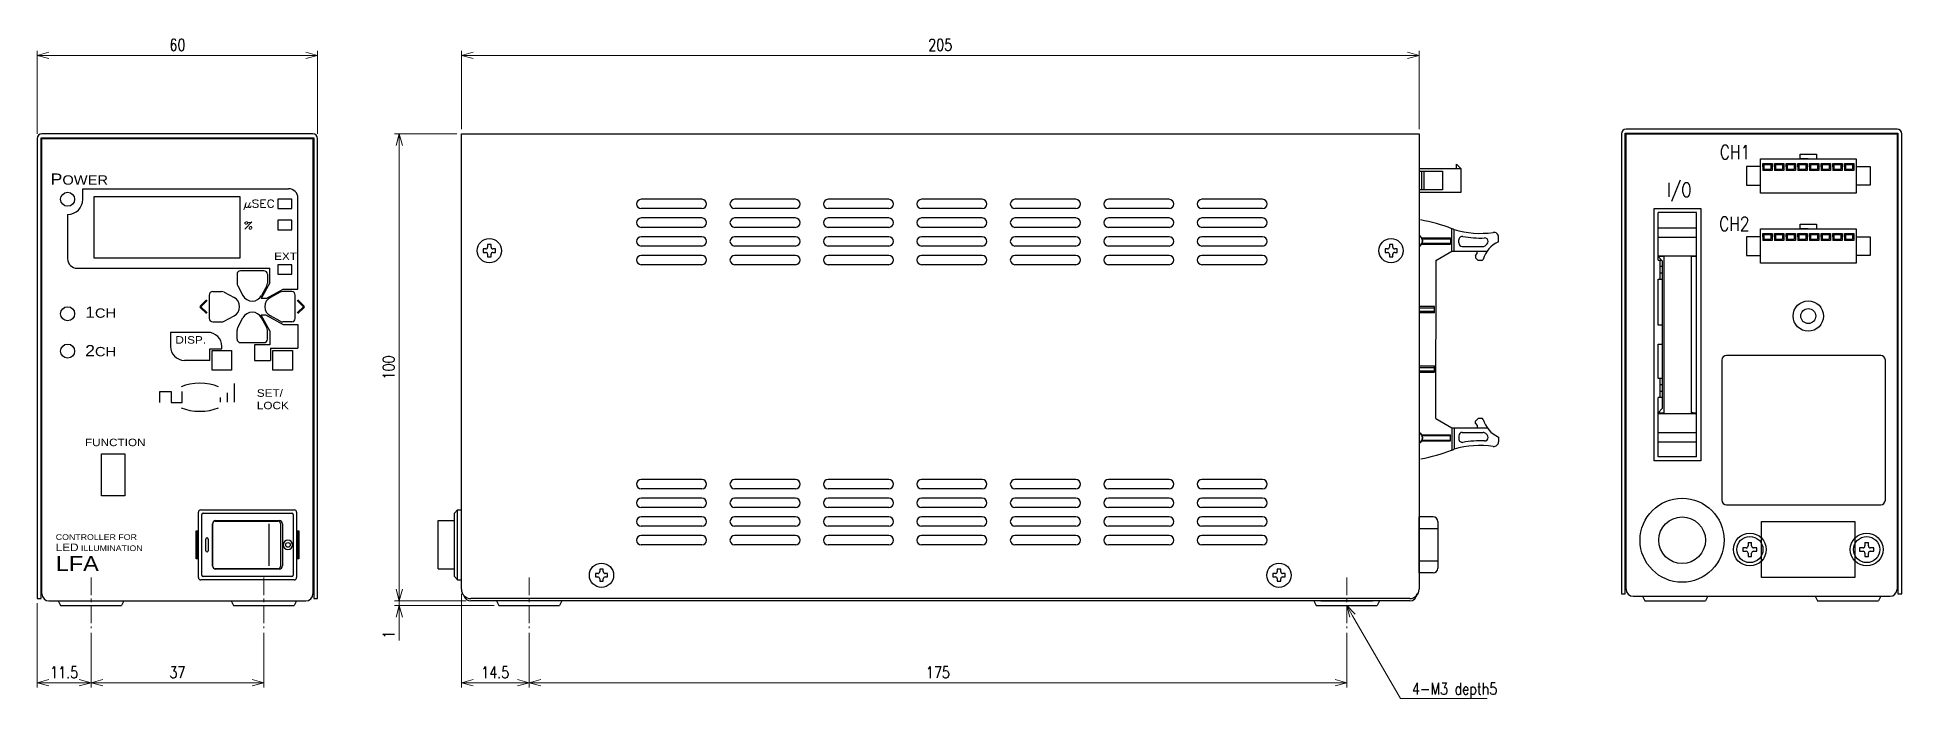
# Model space of a CAD drawing. Header units: millimetres. Extents: x 32 to 431, y 27 to 173.
import ezdxf
from ezdxf import colors
from ezdxf.entities.mleader import LeaderData, LeaderLine
from ezdxf.math import Vec2, Vec3

# ---------------------------------------------------------------- set-up
doc = ezdxf.new("R2010")
doc.units = ezdxf.units.MM
doc.linetypes.add('CENTER', pattern=[2, 1.25, -0.25, 0.25, -0.25])
doc.layers.get('0').update_dxf_attribs({"lineweight": 30})
doc.layers.get('Defpoints').update_dxf_attribs({"lineweight": 9})
for name, color, linetype, lineweight in [('0 @ 1', 7, 'Continuous', 30), ('0 @ 2', 7, 'Continuous', 30), ('2KD_寸法１', 7, 'Continuous', 15), ('2KD_寸法１ @ 1', 7, 'Continuous', 15)]:
    doc.layers.add(name, color=color, linetype=linetype, lineweight=lineweight)
doc.styles.get("Standard").update_dxf_attribs({"font": 'simplex.shx', "width": 0.8, "bigfont": 'extfont.shx'})
doc.dimstyles.new('KD-STD', dxfattribs={"dimscale": 0, "dimtxt": 2.5, "dimasz": 2.5, "dimexe": 1, "dimexo": 1, "dimgap": 1, "dimtad": 1, "dimdsep": 46, "dimtxsty": 'Standard', "dimblk": 'OPEN30', "dimcen": 0, "dimadec": 0, "dimazin": 0, "dimtfac": 1, "dimtmove": 0, "dimatfit": 3, "dimldrblk": 'OPEN30', "dimfxl": 1, "dimtolj": 1, "dimtzin": 0, "dimlwd": 15, "dimlwe": 15, "dimarcsym": 0})

# ---------------------------------------------------------------- blocks, each defined once
blk = doc.blocks.new('_Open30')
at = {"lineweight": -2}
for p, q in [((-1, 0.27), (0, 0)), ((0, 0), (-1, -0.27)), ((0, 0), (-1, 0))]:
    blk.add_line(p, q, dxfattribs=at)
blk = doc.blocks.new('*D50')
at = {"layer": '2KD_寸法１', "color": 0, "lineweight": 15}
for p, q in [((122.72, 153.41), (122.72, 170.22)), ((125.22, 169.22), (325.22, 169.22)), ((327.72, 153.41), (327.72, 170.22))]:
    blk.add_line(p, q, dxfattribs=at)
at = {"layer": 'Defpoints', "color": 0}
for p in [(327.72, 169.22), (122.72, 152.41), (327.72, 152.41)]:
    blk.add_point(p, dxfattribs=at)
at = {"layer": '2KD_寸法１', "color": 0, "lineweight": 15, "xscale": 2.5, "yscale": 2.5, "zscale": 2.5, "rotation": 180}
blk.add_blockref('_Open30', (122.72, 169.22), dxfattribs=at)
at = {"layer": '2KD_寸法１', "color": 0, "lineweight": 15, "xscale": 2.5, "yscale": 2.5, "zscale": 2.5}
blk.add_blockref('_Open30', (327.72, 169.22), dxfattribs=at)
at = {"layer": '2KD_寸法１', "color": 0, "insert": (225.22, 171.47), "char_height": 2.5, "attachment_point": 5}
blk.add_mtext('\\A1;205', dxfattribs=at)
blk = doc.blocks.new('*D51')
at = {"layer": '2KD_寸法１', "color": 0, "lineweight": 15}
for p, q in [((31.95, 152.41), (31.95, 170.22)), ((34.45, 169.22), (89.45, 169.22)), ((91.95, 152.41), (91.95, 170.22))]:
    blk.add_line(p, q, dxfattribs=at)
at = {"layer": 'Defpoints', "color": 0}
for p in [(91.95, 169.22), (31.95, 151.41), (91.95, 151.41)]:
    blk.add_point(p, dxfattribs=at)
at = {"layer": '2KD_寸法１', "color": 0, "lineweight": 15, "xscale": 2.5, "yscale": 2.5, "zscale": 2.5, "rotation": 180}
blk.add_blockref('_Open30', (31.95, 169.22), dxfattribs=at)
at = {"layer": '2KD_寸法１', "color": 0, "lineweight": 15, "xscale": 2.5, "yscale": 2.5, "zscale": 2.5}
blk.add_blockref('_Open30', (91.95, 169.22), dxfattribs=at)
at = {"layer": '2KD_寸法１', "color": 0, "insert": (61.95, 171.47), "char_height": 2.5, "attachment_point": 5}
blk.add_mtext('\\A1;60', dxfattribs=at)
blk = doc.blocks.new('*D52')
at = {"layer": '2KD_寸法１', "color": 0, "lineweight": 15}
for p, q in [((121.72, 152.41), (108.42, 152.41)), ((109.42, 149.91), (109.42, 54.91)), ((123.72, 52.41), (108.42, 52.41))]:
    blk.add_line(p, q, dxfattribs=at)
at = {"layer": 'Defpoints', "color": 0}
for p in [(122.72, 152.41), (109.42, 52.41), (124.72, 52.41)]:
    blk.add_point(p, dxfattribs=at)
at = {"layer": '2KD_寸法１', "color": 0, "lineweight": 15, "xscale": 2.5, "yscale": 2.5, "zscale": 2.5}
for p, rotation in [((109.42, 152.41), 90), ((109.42, 52.41), 270)]:
    blk.add_blockref('_Open30', p, dxfattribs=dict(at, rotation=rotation))
at = {"layer": '2KD_寸法１', "color": 0, "insert": (107.17, 102.41), "char_height": 2.5, "attachment_point": 5, "rotation": 90}
blk.add_mtext('\\A1;100', dxfattribs=at)
blk = doc.blocks.new('*D53')
at = {"layer": '2KD_寸法１', "color": 0, "lineweight": 15}
for p, q in [((109.42, 54.91), (109.42, 57.41)), ((123.72, 52.41), (108.42, 52.41)), ((109.42, 52.41), (109.42, 51.41)), ((129.72, 51.41), (108.42, 51.41)), ((109.42, 48.91), (109.42, 43.93))]:
    blk.add_line(p, q, dxfattribs=at)
at = {"layer": 'Defpoints', "color": 0}
for p in [(124.72, 52.41), (109.42, 51.41), (130.72, 51.41)]:
    blk.add_point(p, dxfattribs=at)
at = {"layer": '2KD_寸法１', "color": 0, "lineweight": 15, "xscale": 2.5, "yscale": 2.5, "zscale": 2.5}
for p, rotation in [((109.42, 52.41), 270), ((109.42, 51.41), 90)]:
    blk.add_blockref('_Open30', p, dxfattribs=dict(at, rotation=rotation))
at = {"layer": '2KD_寸法１', "color": 0, "insert": (107.17, 45.17), "char_height": 2.5, "attachment_point": 5, "rotation": 90}
blk.add_mtext('\\A1;1', dxfattribs=at)
blk = doc.blocks.new('*D54')
at = {"layer": '2KD_寸法１', "color": 0, "lineweight": 15}
for p, q in [((122.72, 53.91), (122.72, 33.87)), ((137.22, 45.6), (137.22, 33.87)), ((125.22, 34.87), (134.72, 34.87))]:
    blk.add_line(p, q, dxfattribs=at)
at = {"layer": 'Defpoints', "color": 0}
for p in [(122.72, 54.91), (137.22, 46.6), (137.22, 34.87)]:
    blk.add_point(p, dxfattribs=at)
at = {"layer": '2KD_寸法１', "color": 0, "lineweight": 15, "xscale": 2.5, "yscale": 2.5, "zscale": 2.5, "rotation": 180}
blk.add_blockref('_Open30', (122.72, 34.87), dxfattribs=at)
at = {"layer": '2KD_寸法１', "color": 0, "lineweight": 15, "xscale": 2.5, "yscale": 2.5, "zscale": 2.5}
blk.add_blockref('_Open30', (137.22, 34.87), dxfattribs=at)
at = {"layer": '2KD_寸法１', "color": 0, "insert": (129.97, 37.12), "char_height": 2.5, "attachment_point": 5}
blk.add_mtext('\\A1;14.5', dxfattribs=at)
blk = doc.blocks.new('*D55')
at = {"layer": '2KD_寸法１', "color": 0, "lineweight": 15}
for p, q in [((137.22, 45.6), (137.22, 33.87)), ((312.22, 45.6), (312.22, 33.87)), ((139.72, 34.87), (309.72, 34.87))]:
    blk.add_line(p, q, dxfattribs=at)
at = {"layer": 'Defpoints', "color": 0}
for p in [(137.22, 46.6), (312.22, 46.6), (312.22, 34.87)]:
    blk.add_point(p, dxfattribs=at)
at = {"layer": '2KD_寸法１', "color": 0, "lineweight": 15, "xscale": 2.5, "yscale": 2.5, "zscale": 2.5, "rotation": 180}
blk.add_blockref('_Open30', (137.22, 34.87), dxfattribs=at)
at = {"layer": '2KD_寸法１', "color": 0, "lineweight": 15, "xscale": 2.5, "yscale": 2.5, "zscale": 2.5}
blk.add_blockref('_Open30', (312.22, 34.87), dxfattribs=at)
at = {"layer": '2KD_寸法１', "color": 0, "insert": (224.72, 37.12), "char_height": 2.5, "attachment_point": 5}
blk.add_mtext('\\A1;175', dxfattribs=at)
blk = doc.blocks.new('*D56')
at = {"layer": '2KD_寸法１', "color": 0, "lineweight": 15}
for p, q in [((31.95, 51.91), (31.95, 33.87)), ((43.45, 45.6), (43.45, 33.87)), ((34.45, 34.87), (40.95, 34.87))]:
    blk.add_line(p, q, dxfattribs=at)
at = {"layer": 'Defpoints', "color": 0}
for p in [(31.95, 52.91), (43.45, 46.6), (43.45, 34.87)]:
    blk.add_point(p, dxfattribs=at)
at = {"layer": '2KD_寸法１', "color": 0, "lineweight": 15, "xscale": 2.5, "yscale": 2.5, "zscale": 2.5, "rotation": 180}
blk.add_blockref('_Open30', (31.95, 34.87), dxfattribs=at)
at = {"layer": '2KD_寸法１', "color": 0, "lineweight": 15, "xscale": 2.5, "yscale": 2.5, "zscale": 2.5}
blk.add_blockref('_Open30', (43.45, 34.87), dxfattribs=at)
at = {"layer": '2KD_寸法１', "color": 0, "insert": (37.7, 37.12), "char_height": 2.5, "attachment_point": 5}
blk.add_mtext('\\A1;11.5', dxfattribs=at)
blk = doc.blocks.new('*D57')
at = {"layer": '2KD_寸法１', "color": 0, "lineweight": 15}
for p, q in [((43.45, 45.6), (43.45, 33.87)), ((80.45, 45.6), (80.45, 33.87)), ((45.95, 34.87), (77.95, 34.87))]:
    blk.add_line(p, q, dxfattribs=at)
at = {"layer": 'Defpoints', "color": 0}
for p in [(43.45, 46.6), (80.45, 46.6), (80.45, 34.87)]:
    blk.add_point(p, dxfattribs=at)
at = {"layer": '2KD_寸法１', "color": 0, "lineweight": 15, "xscale": 2.5, "yscale": 2.5, "zscale": 2.5, "rotation": 180}
blk.add_blockref('_Open30', (43.45, 34.87), dxfattribs=at)
at = {"layer": '2KD_寸法１', "color": 0, "lineweight": 15, "xscale": 2.5, "yscale": 2.5, "zscale": 2.5}
blk.add_blockref('_Open30', (80.45, 34.87), dxfattribs=at)
at = {"layer": '2KD_寸法１', "color": 0, "insert": (61.95, 37.12), "char_height": 2.5, "attachment_point": 5}
blk.add_mtext('\\A1;37', dxfattribs=at)
blk = doc.blocks.new('A$C42CC7755')
for p, q in [((-1, 0.75), (1, 0.75)), ((-1, 0.75), (-1, -0.75)), ((-1, 0), (-1, 0.75)), ((-1, 0), (-1, 0.5)), ((-0.75, 0.5), (0.75, 0.5)), ((-0.75, 0.5), (-0.75, -0.5)), ((0.75, 0.5), (0.75, -0.5)), ((1, 0.75), (1, -0.75)), ((1, -0.75), (-1, -0.75)), ((-0.75, -0.5), (0.75, -0.5))]:
    blk.add_line(p, q)
blk = doc.blocks.new('A$C789C7A0E')
for p, q in [((-1.75, 3.7), (-1.75, 4.7)), ((-1.75, 4.7), (1.75, 4.7)), ((1.75, 4.7), (1.75, 3.7)), ((-10.25, 2), (-13.25, 2)), ((-13.25, 2), (-13.25, -2)), ((-10.25, 3.7), (10.25, 3.7)), ((-10.25, -3.7), (-10.25, 3.7)), ((0, 3.7), (-1.75, 3.7)), ((10.25, 3.7), (10.25, -3.7)), ((10.25, 2), (13.25, 2)), ((13.25, 2), (13.25, -2)), ((-13.25, -2), (-10.25, -2)), ((10.25, -3.7), (-10.25, -3.7)), ((13.25, -2), (10.25, -2))]:
    blk.add_line(p, q)
for p in [(-8.75, 1.95), (-6.25, 1.95), (-3.75, 1.95), (-1.25, 1.95), (1.25, 1.95), (3.75, 1.95), (6.25, 1.95), (8.75, 1.95)]:
    blk.add_blockref('A$C42CC7755', p)
blk = doc.blocks.new('A$C6E9B3822')
for p, q in [((29, 100), (-29, 100)), ((-30, 99), (-30, 0.5)), ((-29.2, 0.5), (-29.2, 99.2)), ((-29.2, 99.2), (29.2, 99.2)), ((-29, 1.5), (-29, 99)), ((-29, 99), (29, 99)), ((29, 99), (29, 1.5)), ((29.2, 99.2), (29.2, 0.5)), ((30, 0.5), (30, 99)), ((-22.1, 71.98), (-22.1, 82.15)), ((-13.9, 82.15), (-22.1, 82.15)), ((-13.9, 29.85), (-13.9, 82.15)), ((-22.1, 78.9), (-13.9, 78.9)), ((-22.1, 76.9), (-13.9, 76.9)), ((-22.1, 72.9), (-13.9, 72.9)), ((-21.35, 72.72), (-22.1, 72.72)), ((-22.1, 72.72), (-21.2, 71.72)), ((-22.1, 71.98), (-21.43, 71.98)), ((-21.67, 67.92), (-21.67, 71.98)), ((-20.9, 72.72), (-21.35, 72.72)), ((-20.9, 72.72), (-20.9, 39.28)), ((-15.1, 72.72), (-15.1, 39.28)), ((-14.65, 72.72), (-15.1, 72.72)), ((-13.9, 72.72), (-14.65, 72.72)), ((-22.1, 67.92), (-21.2, 67.92)), ((-22.1, 58.05), (-22.1, 67.92)), ((-21.67, 70.66), (-21.2, 70.66)), ((-21.67, 69.24), (-21.2, 69.24)), ((-21.2, 53.95), (-21.2, 71.72)), ((-21.2, 59.03), (-21.2, 69.44)), ((-21.2, 58.05), (-22.1, 58.05)), ((-21.2, 40.28), (-21.2, 58.05)), ((-22.1, 53.95), (-21.2, 53.95)), ((-22.1, 46.62), (-22.1, 53.95)), ((-8.5, 50.59), (-8.5, 20.59)), ((25.5, 51.59), (-7.5, 51.59)), ((26.5, 20.59), (26.5, 50.59)), ((-21.2, 46.62), (-22.1, 46.62)), ((-21.67, 42.56), (-21.67, 46.62)), ((-21.2, 45.3), (-21.67, 45.3)), ((-21.2, 42.56), (-22.1, 42.56)), ((-22.1, 29.85), (-22.1, 42.56)), ((-21.2, 40.28), (-22.1, 39.28)), ((-21.2, 43.88), (-21.67, 43.88)), ((-22.1, 39.28), (-21.35, 39.28)), ((-22.1, 39.1), (-13.9, 39.1)), ((-21.35, 39.28), (-20.9, 39.28)), ((-14.65, 39.28), (-15.1, 39.28)), ((-14.65, 39.28), (-13.9, 39.28)), ((-22.1, 35.1), (-13.9, 35.1)), ((-22.1, 33.1), (-13.9, 33.1)), ((-13.9, 29.85), (-22.1, 29.85)), ((-7.5, 19.59), (25.5, 19.59)), ((-4, 10.37), (-4, 9.63)), ((-3.27, 10.37), (-4, 10.37)), ((-4, 9.63), (-3.27, 9.63)), ((-2.87, 11.5), (-2.13, 11.5)), ((-2.87, 11.5), (-2.87, 10.77)), ((-2.87, 9.23), (-2.87, 8.5)), ((-2.87, 8.5), (-2.13, 8.5)), ((-2.13, 10.77), (-2.13, 11.5)), ((-2.13, 8.5), (-2.13, 9.23)), ((-1, 10.37), (-1.73, 10.37)), ((-1.73, 9.63), (-1, 9.63)), ((-1, 9.63), (-1, 10.37)), ((21, 10.37), (21, 9.63)), ((21.73, 10.37), (21, 10.37)), ((21, 9.63), (21.73, 9.63)), ((22.13, 11.5), (22.87, 11.5)), ((22.13, 11.5), (22.13, 10.77)), ((22.13, 9.23), (22.13, 8.5)), ((22.13, 8.5), (22.87, 8.5)), ((22.87, 10.77), (22.87, 11.5)), ((22.87, 8.5), (22.87, 9.23)), ((24, 10.37), (23.27, 10.37)), ((23.27, 9.63), (24, 9.63)), ((24, 9.63), (24, 10.37)), ((-30, 0.5), (-29.2, 0.5)), ((-27.5, 0), (27.5, 0)), ((-25.5, 0), (-25, -1)), ((-24, 0), (-13, 0)), ((-11.5, 0), (-12, -1)), ((11.5, 0), (12, -1)), ((13, 0), (24, 0)), ((25.5, 0), (25, -1)), ((29.2, 0.5), (30, 0.5)), ((-25, -1), (-12, -1)), ((12, -1), (25, -1))]:
    blk.add_line(p, q)
for points in [[(-23.01, 83), (-13.01, 83), (-13.01, 29), (-23.01, 29)], [(0, 16), (20, 16), (20, 4), (0, 4)]]:
    blk.add_lwpolyline(points, close=True)
for centre, radius in [((10, 60), 3.25), ((10, 60), 1.6), ((-17, 12), 9), ((-17, 12), 5), ((-2.5, 10), 3.5), ((-2.5, 10), 2.8), ((22.5, 10), 3.5), ((22.5, 10), 2.8)]:
    blk.add_circle(centre, radius)
for centre, radius, start, end in [((-29, 99), 1, 90, 180), ((29, 99), 1, 0, 90), ((-7.5, 50.59), 1, 90, 180), ((25.5, 50.59), 1, 0, 90), ((-7.5, 20.59), 1, 180, 270), ((25.5, 20.59), 1, 270, 0), ((-3.27, 10.77), 0.4, 270, 0), ((-3.27, 9.23), 0.4, 0, 90), ((-1.73, 10.77), 0.4, 180, 270), ((-1.73, 9.23), 0.4, 90, 180), ((21.73, 10.77), 0.4, 270, 0), ((21.73, 9.23), 0.4, 0, 90), ((23.27, 10.77), 0.4, 180, 270), ((23.27, 9.23), 0.4, 90, 180), ((-27.5, 1.5), 1.5, 180, 270), ((27.5, 1.5), 1.5, 270, 0)]:
    blk.add_arc(centre, radius, start, end)
for p in [(10, 90), (10, 75)]:
    blk.add_blockref('A$C789C7A0E', p)
at = {"layer": '0 @ 1', "char_height": 3, "attachment_point": 1}
for s, insert, width in [('CH1', (-8.92, 96.61), 7.6713), ('I/O', (-20.29, 88.55), 9.7037), ('CH2', (-9.06, 81.26), 7.6713)]:
    blk.add_mtext(s, dxfattribs=dict(at, insert=insert, width=width))
blk = doc.blocks.new('A$C65B94956')
for p, q in [((-8, 3.5), (-9, 2.5)), ((-9, -2.5), (-9, 2.5)), ((-9, 2.5), (0, 2.5)), ((-9, 2.5), (-8, 2.5)), ((-8, 2.5), (-8, 3.5)), ((0, 2), (-5, 2)), ((-5, 2), (-5, -2)), ((-1, 2), (-1, -2)), ((-0.5, 2), (-0.5, -2)), ((0, 2.5), (0, -2.5)), ((0, -2.5), (-9, -2.5)), ((-5, -2), (0, -2))]:
    blk.add_line(p, q)
blk = doc.blocks.new('A$C51F54770')
for p, q in [((-102.5, 0), (102.5, 0)), ((-102.5, -97.5), (-102.5, 0)), ((102.5, 0), (102.5, -97.5)), ((-51, -14), (-64, -14)), ((-31, -14), (-44, -14)), ((-11, -14), (-24, -14)), ((9, -14), (-4, -14)), ((29, -14), (16, -14)), ((49, -14), (36, -14)), ((69, -14), (56, -14)), ((-51, -16), (-64, -16)), ((-51, -18), (-64, -18)), ((-31, -16), (-44, -16)), ((-31, -18), (-44, -18)), ((-11, -16), (-24, -16)), ((-11, -18), (-24, -18)), ((9, -16), (-4, -16)), ((9, -18), (-4, -18)), ((29, -16), (16, -16)), ((29, -18), (16, -18)), ((49, -16), (36, -16)), ((49, -18), (36, -18)), ((69, -16), (56, -16)), ((69, -18), (56, -18)), ((-96.13, -23.7), (-96.87, -23.7)), ((-96.87, -23.7), (-96.87, -24.23)), ((-96.13, -24.23), (-96.13, -23.7)), ((-51, -20), (-64, -20)), ((-51, -22), (-64, -22)), ((-31, -20), (-44, -20)), ((-31, -22), (-44, -22)), ((-11, -20), (-24, -20)), ((-11, -22), (-24, -22)), ((9, -20), (-4, -20)), ((9, -22), (-4, -22)), ((29, -20), (16, -20)), ((29, -22), (16, -22)), ((49, -20), (36, -20)), ((49, -22), (36, -22)), ((69, -20), (56, -20)), ((69, -22), (56, -22)), ((96.87, -23.7), (96.13, -23.7)), ((96.13, -23.7), (96.13, -24.23)), ((96.87, -24.23), (96.87, -23.7)), ((103.08, -22.25), (109.2, -22.25)), ((103.08, -23.59), (109.2, -23.59)), ((103.18, -22.45), (109.2, -22.45)), ((103.18, -23.39), (109.2, -23.39)), ((109.2, -22.25), (109.2, -23.59)), ((109.5, -25.08), (109.5, -20.3)), ((110, -25.08), (110, -20.5)), ((111, -23.35), (111, -22.7)), ((119.5, -23.08), (119.5, -22.08)), ((-97.8, -24.63), (-97.8, -25.37)), ((-97.27, -24.63), (-97.8, -24.63)), ((-97.8, -25.37), (-97.27, -25.37)), ((-96.87, -25.77), (-96.87, -26.3)), ((-96.87, -26.3), (-96.13, -26.3)), ((-96.13, -26.3), (-96.13, -25.77)), ((-95.2, -24.63), (-95.73, -24.63)), ((-95.73, -25.37), (-95.2, -25.37)), ((-95.2, -25.37), (-95.2, -24.63)), ((-51, -24), (-64, -24)), ((-51, -26), (-64, -26)), ((-31, -24), (-44, -24)), ((-31, -26), (-44, -26)), ((-11, -24), (-24, -24)), ((-11, -26), (-24, -26)), ((9, -24), (-4, -24)), ((9, -26), (-4, -26)), ((29, -24), (16, -24)), ((29, -26), (16, -26)), ((49, -24), (36, -24)), ((49, -26), (36, -26)), ((69, -24), (56, -24)), ((69, -26), (56, -26)), ((95.2, -24.63), (95.2, -25.37)), ((95.73, -24.63), (95.2, -24.63)), ((95.2, -25.37), (95.73, -25.37)), ((96.13, -25.77), (96.13, -26.3)), ((96.13, -26.3), (96.87, -26.3)), ((96.87, -26.3), (96.87, -25.77)), ((97.8, -24.63), (97.27, -24.63)), ((97.27, -25.37), (97.8, -25.37)), ((97.8, -25.37), (97.8, -24.63)), ((106.09, -27.08), (109.5, -25.08)), ((106.09, -27.06), (106.09, -43.98)), ((109.5, -25.08), (117.08, -25.08)), ((111.75, -24.1), (116.22, -24.1)), ((114.55, -26), (114.95, -25.6)), ((114.55, -26), (114.55, -26.5)), ((115.15, -27.1), (114.55, -26.5)), ((114.95, -25.6), (114.95, -25.08)), ((115.92, -27.1), (115.15, -27.1)), ((-51, -28), (-64, -28)), ((-31, -28), (-44, -28)), ((-11, -28), (-24, -28)), ((9, -28), (-4, -28)), ((29, -28), (16, -28)), ((49, -28), (36, -28)), ((69, -28), (56, -28)), ((105.79, -36.98), (102.5, -36.98)), ((105.79, -37.28), (102.5, -37.28)), ((105.79, -38.02), (102.5, -38.02)), ((105.79, -38.32), (102.5, -38.32)), ((102.5, -38.32), (102.5, -49.68)), ((105.79, -38.32), (105.79, -36.98)), ((106.08, -60.94), (106.09, -44.02)), ((102.5, -49.68), (105.79, -49.68)), ((102.5, -49.98), (105.79, -49.98)), ((102.5, -50.72), (105.79, -50.72)), ((102.5, -51.02), (105.79, -51.02)), ((105.79, -51.02), (105.79, -49.68)), ((106.09, -60.93), (109.5, -62.93)), ((109.5, -62.93), (109.5, -67.7)), ((109.5, -62.93), (117.07, -62.93)), ((110, -62.93), (110, -67.51)), ((115.15, -60.91), (114.55, -61.51)), ((114.55, -62.01), (114.55, -61.51)), ((114.55, -62.01), (114.95, -62.41)), ((114.95, -62.41), (114.95, -62.93)), ((115.92, -60.91), (115.15, -60.91)), ((103.08, -64.41), (109.2, -64.41)), ((103.08, -65.75), (109.2, -65.75)), ((103.18, -64.61), (109.2, -64.61)), ((103.18, -65.55), (109.2, -65.55)), ((109.2, -65.75), (109.2, -64.41)), ((111, -64.66), (111, -65.3)), ((111.75, -63.91), (116.22, -63.91)), ((119.5, -64.92), (119.5, -65.92)), ((-51, -74), (-64, -74)), ((-31, -74), (-44, -74)), ((-11, -74), (-24, -74)), ((9, -74), (-4, -74)), ((29, -74), (16, -74)), ((49, -74), (36, -74)), ((69, -74), (56, -74)), ((-51, -76), (-64, -76)), ((-51, -78), (-64, -78)), ((-31, -76), (-44, -76)), ((-31, -78), (-44, -78)), ((-11, -76), (-24, -76)), ((-11, -78), (-24, -78)), ((9, -76), (-4, -76)), ((9, -78), (-4, -78)), ((29, -76), (16, -76)), ((29, -78), (16, -78)), ((49, -76), (36, -76)), ((49, -78), (36, -78)), ((69, -76), (56, -76)), ((69, -78), (56, -78)), ((-107.49, -93.1), (-107.49, -82.8)), ((-107.49, -82.8), (-104, -82.8)), ((-103.3, -80.5), (-104, -81.2)), ((-104, -94.8), (-104, -81.2)), ((-103.3, -95.5), (-103.3, -80.5)), ((-103.3, -80.5), (-102.5, -80.5)), ((-51, -80), (-64, -80)), ((-51, -82), (-64, -82)), ((-31, -80), (-44, -80)), ((-31, -82), (-44, -82)), ((-11, -80), (-24, -80)), ((-11, -82), (-24, -82)), ((9, -80), (-4, -80)), ((9, -82), (-4, -82)), ((29, -80), (16, -80)), ((29, -82), (16, -82)), ((49, -80), (36, -80)), ((49, -82), (36, -82)), ((69, -80), (56, -80)), ((69, -82), (56, -82)), ((105.5, -82), (102.5, -82)), ((102.5, -94), (102.5, -82)), ((106.5, -83), (106.5, -91.8)), ((-51, -84), (-64, -84)), ((-51, -86), (-64, -86)), ((-31, -84), (-44, -84)), ((-31, -86), (-44, -86)), ((-11, -84), (-24, -84)), ((-11, -86), (-24, -86)), ((9, -84), (-4, -84)), ((9, -86), (-4, -86)), ((29, -84), (16, -84)), ((29, -86), (16, -86)), ((49, -84), (36, -84)), ((49, -86), (36, -86)), ((69, -84), (56, -84)), ((69, -86), (56, -86)), ((102.5, -84.5), (106.5, -84.5)), ((102.5, -85.6), (102.5, -88.4)), ((106.5, -84.5), (106.5, -91.5)), ((-51, -88), (-64, -88)), ((-31, -88), (-44, -88)), ((-11, -88), (-24, -88)), ((9, -88), (-4, -88)), ((29, -88), (16, -88)), ((49, -88), (36, -88)), ((69, -88), (56, -88)), ((102.5, -89.02), (102.5, -89.02)), ((106.5, -91.51), (102.5, -91.51)), ((-107.49, -93.1), (-104, -93.1)), ((-103.3, -95.5), (-104, -94.8)), ((-103.3, -95.5), (-102.5, -95.5)), ((-73.8, -94.13), (-73.8, -94.87)), ((-73.27, -94.13), (-73.8, -94.13)), ((-73.8, -94.87), (-73.27, -94.87)), ((-72.13, -93.2), (-72.87, -93.2)), ((-72.87, -93.2), (-72.87, -93.73)), ((-72.87, -95.27), (-72.87, -95.8)), ((-72.13, -93.73), (-72.13, -93.2)), ((-72.13, -95.8), (-72.13, -95.27)), ((-71.2, -94.13), (-71.73, -94.13)), ((-71.73, -94.87), (-71.2, -94.87)), ((-71.2, -94.87), (-71.2, -94.13)), ((71.2, -94.13), (71.2, -94.87)), ((71.73, -94.13), (71.2, -94.13)), ((71.2, -94.87), (71.73, -94.87)), ((72.87, -93.2), (72.13, -93.2)), ((72.13, -93.2), (72.13, -93.73)), ((72.13, -95.27), (72.13, -95.8)), ((72.87, -93.73), (72.87, -93.2)), ((72.87, -95.8), (72.87, -95.27)), ((73.8, -94.13), (73.27, -94.13)), ((73.27, -94.87), (73.8, -94.87)), ((73.8, -94.87), (73.8, -94.13)), ((105.5, -94), (102.5, -94)), ((106.5, -91.8), (106.5, -93)), ((100.5, -99.5), (-100.5, -99.5)), ((-72.87, -95.8), (-72.13, -95.8)), ((72.13, -95.8), (72.87, -95.8)), ((100.5, -100), (-100.5, -100)), ((-95, -100), (-94.5, -101)), ((-94.5, -101), (-81.5, -101)), ((-81, -100), (-81.5, -101)), ((80, -100), (80.5, -101)), ((80.5, -101), (93.5, -101)), ((81.5, -100), (92.5, -100)), ((94, -100), (93.5, -101))]:
    blk.add_line(p, q)
for centre in [(-96.5, -25), (96.5, -25), (-72.5, -94.5), (72.5, -94.5)]:
    blk.add_circle(centre, 2.6)
for centre, radius, start, end in [((-64, -15), 1, 90, 270), ((-51, -15), 1, 270, 90), ((-44, -15), 1, 90, 270), ((-31, -15), 1, 270, 90), ((-24, -15), 1, 90, 270), ((-11, -15), 1, 270, 90), ((-4, -15), 1, 90, 270), ((9, -15), 1, 270, 90), ((16, -15), 1, 90, 270), ((29, -15), 1, 270, 90), ((36, -15), 1, 90, 270), ((49, -15), 1, 270, 90), ((56, -15), 1, 90, 270), ((69, -15), 1, 270, 90), ((-64, -19), 1, 90, 270), ((-51, -19), 1, 270, 90), ((-44, -19), 1, 90, 270), ((-31, -19), 1, 270, 90), ((-24, -19), 1, 90, 270), ((-11, -19), 1, 270, 90), ((-4, -19), 1, 90, 270), ((9, -19), 1, 270, 90), ((16, -19), 1, 90, 270), ((29, -19), 1, 270, 90), ((36, -19), 1, 90, 270), ((49, -19), 1, 270, 90), ((56, -19), 1, 90, 270), ((69, -19), 1, 270, 90), ((96.43, -53.84), 36, 68.7109, 79.7554), ((-64, -23), 1, 90, 270), ((-51, -23), 1, 270, 90), ((-44, -23), 1, 90, 270), ((-31, -23), 1, 270, 90), ((-24, -23), 1, 90, 270), ((-11, -23), 1, 270, 90), ((-4, -23), 1, 90, 270), ((9, -23), 1, 270, 90), ((16, -23), 1, 90, 270), ((29, -23), 1, 270, 90), ((36, -23), 1, 90, 270), ((49, -23), 1, 270, 90), ((56, -23), 1, 90, 270), ((69, -23), 1, 270, 90), ((102, -22.92), 1.27, 293.2998, 66.7002), ((102, -22.92), 1.27, 293.3244, 66.6756), ((102, -22.92), 1.2, 294.7452, 65.2548), ((102, -22.92), 1.2, 294.7737, 65.2263), ((102, -22.92), 1.2, 294.7452, 65.2548), ((95.89, -53.62), 36, 66.9107, 67.6968), ((115.56, -1.29), 20, 253.8085, 277.9971), ((111.75, -22.7), 0.75, 79.8048, 179.9317), ((111.75, -23.35), 0.75, 179.9317, 269.9), ((115.56, -1.29), 21, 259.8048, 272.5002), ((121.97, -28.55), 6, 114.2871, 163.8023), ((116.22, -23.35), 0.75, 269.9, 317.8243), ((116.54, -23.02), 0.75, 0, 92.5002), ((121.97, -28.55), 7, 134.4164, 137.8243), ((116.54, -23.02), 0.75, 314.4164, 0), ((118.5, -22.08), 1, 0, 97.9971), ((-97.27, -24.23), 0.4, 270, 0), ((-97.27, -25.77), 0.4, 0, 90), ((-95.73, -24.23), 0.4, 180, 270), ((-95.73, -25.77), 0.4, 90, 180), ((-64, -27), 1, 90, 270), ((-51, -27), 1, 270, 90), ((-44, -27), 1, 90, 270), ((-31, -27), 1, 270, 90), ((-24, -27), 1, 90, 270), ((-11, -27), 1, 270, 90), ((-4, -27), 1, 90, 270), ((9, -27), 1, 270, 90), ((16, -27), 1, 90, 270), ((29, -27), 1, 270, 90), ((36, -27), 1, 90, 270), ((49, -27), 1, 270, 90), ((56, -27), 1, 90, 270), ((69, -27), 1, 270, 90), ((95.73, -24.23), 0.4, 270, 0), ((95.73, -25.77), 0.4, 0, 90), ((97.27, -24.23), 0.4, 180, 270), ((97.27, -25.77), 0.4, 90, 180), ((115.92, -26.8), 0.3, 269.9, 343.8023), ((115.92, -61.21), 0.3, 16.1244, 89.9), ((121.97, -59.45), 6, 196.1244, 245.6018), ((102, -65.08), 1.27, 293.3342, 66.6658), ((102, -65.08), 1.27, 293.3588, 66.6412), ((102, -65.08), 1.2, 294.782, 65.218), ((102, -65.08), 1.2, 294.8105, 65.1895), ((102, -65.08), 1.2, 294.782, 65.218), ((96.43, -34.16), 36, 280.3457, 291.2022), ((95.89, -34.39), 36, 292.1917, 293.0047), ((115.56, -86.72), 20, 81.8953, 106.0992), ((111.75, -64.66), 0.75, 89.9, 180), ((111.75, -65.3), 0.75, 180, 280.0983), ((115.56, -86.72), 21, 87.4, 100.0983), ((116.22, -64.66), 0.75, 42.08, 89.9), ((116.54, -64.99), 0.75, 267.4, 0), ((121.97, -59.45), 7, 222.08, 225.4848), ((116.54, -64.99), 0.75, 0, 45.4848), ((118.5, -65.92), 1, 261.8953, 359.9317), ((-64, -75), 1, 90, 270), ((-51, -75), 1, 270, 90), ((-44, -75), 1, 90, 270), ((-31, -75), 1, 270, 90), ((-24, -75), 1, 90, 270), ((-11, -75), 1, 270, 90), ((-4, -75), 1, 90, 270), ((9, -75), 1, 270, 90), ((16, -75), 1, 90, 270), ((29, -75), 1, 270, 90), ((36, -75), 1, 90, 270), ((49, -75), 1, 270, 90), ((56, -75), 1, 90, 270), ((69, -75), 1, 270, 90), ((-64, -79), 1, 90, 270), ((-51, -79), 1, 270, 90), ((-44, -79), 1, 90, 270), ((-31, -79), 1, 270, 90), ((-24, -79), 1, 90, 270), ((-11, -79), 1, 270, 90), ((-4, -79), 1, 90, 270), ((9, -79), 1, 270, 90), ((16, -79), 1, 90, 270), ((29, -79), 1, 270, 90), ((36, -79), 1, 90, 270), ((49, -79), 1, 270, 90), ((56, -79), 1, 90, 270), ((69, -79), 1, 270, 90), ((-64, -83), 1, 90, 270), ((-51, -83), 1, 270, 90), ((-44, -83), 1, 90, 270), ((-31, -83), 1, 270, 90), ((-24, -83), 1, 90, 270), ((-11, -83), 1, 270, 90), ((-4, -83), 1, 90, 270), ((9, -83), 1, 270, 90), ((16, -83), 1, 90, 270), ((29, -83), 1, 270, 90), ((36, -83), 1, 90, 270), ((49, -83), 1, 270, 90), ((56, -83), 1, 90, 270), ((69, -83), 1, 270, 90), ((105.5, -83), 1, 0, 90), ((-64, -87), 1, 90, 270), ((-51, -87), 1, 270, 90), ((-44, -87), 1, 90, 270), ((-31, -87), 1, 270, 90), ((-24, -87), 1, 90, 270), ((-11, -87), 1, 270, 90), ((-4, -87), 1, 90, 270), ((9, -87), 1, 270, 90), ((16, -87), 1, 90, 270), ((29, -87), 1, 270, 90), ((36, -87), 1, 90, 270), ((49, -87), 1, 270, 90), ((56, -87), 1, 90, 270), ((69, -87), 1, 270, 90), ((-73.27, -93.73), 0.4, 270, 0), ((-73.27, -95.27), 0.4, 0, 90), ((-71.73, -93.73), 0.4, 180, 270), ((-71.73, -95.27), 0.4, 90, 180), ((71.73, -93.73), 0.4, 270, 0), ((71.73, -95.27), 0.4, 0, 90), ((73.27, -93.73), 0.4, 180, 270), ((73.27, -95.27), 0.4, 90, 180), ((105.5, -93), 1, 270, 0), ((-100.5, -97.5), 2, 180, 270), ((-100.5, -98.5), 1.5, 194.4775, 270), ((100.5, -97.5), 2, 270, 0), ((100.5, -98.5), 1.5, 270, 0)]:
    blk.add_arc(centre, radius, start, end)
at = {"xscale": -1}
blk.add_blockref('A$C65B94956', (102.5, -10), dxfattribs=at)
blk = doc.blocks.new('A$C5F473564')
at = {"lineweight": 50}
for p, q in [((0, 2.83), (1.41, 1.41)), ((1.41, 1.41), (0, 0))]:
    blk.add_line(p, q, dxfattribs=at)
blk = doc.blocks.new('A$C2E9435F1')
for p, q in [((29, 100), (-29, 100)), ((-30, 99), (-30, 0.5)), ((-29.2, 0.5), (-29.2, 99.2)), ((-29.2, 99.2), (29.2, 99.2)), ((-29, 1.5), (-29, 99)), ((-29, 99), (29, 99)), ((29, 99), (29, 1.5)), ((29.2, 99.2), (29.2, 0.5)), ((30, 0.5), (30, 99)), ((-20.25, 88.25), (23.8, 88.25)), ((-20.25, 86), (-20.25, 88.25)), ((-17.9, 86.5), (-17.9, 73.5)), ((13.4, 86.5), (-17.9, 86.5)), ((-17.9, 86.5), (-17.9, 73.5)), ((13.4, 86.5), (-17.9, 86.5)), ((13.4, 73.5), (13.4, 86.5)), ((13.4, 73.5), (13.4, 86.5)), ((25.8, 66.75), (25.8, 86.25)), ((-23.5, 82.75), (-23.5, 73.25)), ((-17.9, 73.5), (13.4, 73.5)), ((-17.9, 73.5), (13.4, 73.5)), ((-21.5, 71.25), (19.75, 71.25)), ((19.75, 68.08), (17.92, 64.78)), ((19.75, 68.08), (19.75, 71.25)), ((18.97, 64.76), (17.92, 64.78)), ((18.97, 64.76), (22.66, 66.75)), ((22.66, 66.75), (25.8, 66.75)), ((18.97, 61.19), (17.92, 61.17)), ((19.75, 57.87), (17.92, 61.17)), ((18.97, 61.19), (22.66, 59.2)), ((6.5, 57.51), (-1.5, 57.51)), ((-1.5, 57.51), (-1.5, 54.51)), ((19.75, 57.87), (19.75, 54.81)), ((22.66, 59.2), (25.8, 59.2)), ((25.8, 59.2), (25.8, 54.11)), ((6.9, 51.51), (6.9, 54.01)), ((6.9, 54.01), (9.5, 54.01)), ((9.5, 54.01), (9.5, 54.51)), ((19.75, 54.81), (16.5, 54.81)), ((16.5, 54.81), (16.5, 51.51)), ((19.91, 54.11), (25.8, 54.11)), ((19.91, 54.11), (19.91, 51.51)), ((6.9, 51.51), (1.5, 51.51)), ((16.5, 51.51), (19.91, 51.51)), ((-3.78, 42.47), (-3.78, 44.87)), ((-3.78, 44.87), (-1.38, 44.87)), ((-1.38, 44.87), (-1.38, 42.47)), ((1.02, 42.47), (1.02, 44.87)), ((10.61, 44.56), (10.61, 42.56)), ((12.11, 46.56), (12.11, 42.56)), ((-1.38, 42.47), (1.02, 42.47)), ((9.11, 43.56), (9.11, 42.56)), ((-16.25, 22.5), (-16.25, 31.5)), ((-16.25, 31.5), (-11.25, 31.5)), ((-11.25, 31.5), (-11.25, 22.5)), ((-11.25, 22.5), (-16.25, 22.5)), ((4.5, 5), (4.5, 19)), ((5, 19.5), (25, 19.5)), ((5.2, 5.5), (5.2, 18.5)), ((5.5, 18.8), (24.5, 18.8)), ((7.5, 7.5), (7.5, 16.5)), ((7.57, 7.4), (7.57, 16.6)), ((8.07, 17.1), (21.56, 17.1)), ((8.2, 17.2), (21.8, 17.2)), ((19.65, 7.48), (19.65, 16.48)), ((22.06, 16.6), (22.06, 7.4)), ((22.5, 16.5), (22.5, 7.5)), ((24.8, 18.5), (24.8, 5.5)), ((25.5, 19), (25.5, 5)), ((4, 15), (4.5, 15)), ((4, 9), (4, 15)), ((4.04, 9), (4.04, 15)), ((4.08, 15), (4.08, 9)), ((4.15, 9), (4.15, 15)), ((4.23, 15), (4.23, 9)), ((4.34, 9), (4.34, 15)), ((4.46, 15), (4.46, 9)), ((6.1, 10.75), (6.1, 13.25)), ((6.6, 13.25), (6.6, 10.75)), ((25.5, 15), (26, 15)), ((25.54, 9), (25.54, 15)), ((25.66, 15), (25.66, 9)), ((25.77, 9), (25.77, 15)), ((25.85, 15), (25.85, 9)), ((25.92, 9), (25.92, 15)), ((25.96, 15), (25.96, 9)), ((26, 15), (26, 9)), ((4.5, 9), (4, 9)), ((26, 9), (25.5, 9)), ((25, 4.5), (5, 4.5)), ((24.5, 5.2), (5.5, 5.2)), ((21.56, 6.9), (8.07, 6.9)), ((21.8, 6.8), (8.2, 6.8)), ((-30, 0.5), (-29.2, 0.5)), ((-27.5, 0), (27.5, 0)), ((-25.5, 0), (-25, -1)), ((-24, 0), (-13, 0)), ((-11.5, 0), (-12, -1)), ((11.5, 0), (12, -1)), ((13, 0), (24, 0)), ((25.5, 0), (25, -1)), ((29.2, 0.5), (30, 0.5)), ((-25, -1), (-12, -1)), ((12, -1), (25, -1))]:
    blk.add_line(p, q)
at = {"ltscale": 0.1}
for p, q in [((21.5, 86), (21.5, 84)), ((24.5, 86), (21.5, 86)), ((21.5, 84), (24.5, 84)), ((24.5, 84), (24.5, 86)), ((21.5, 81.5), (21.5, 79.5)), ((24.5, 81.5), (21.5, 81.5)), ((24.5, 79.5), (24.5, 81.5)), ((21.5, 79.5), (24.5, 79.5)), ((21.5, 72), (21.5, 70)), ((24.5, 72), (21.5, 72)), ((24.5, 70), (24.5, 72)), ((12.75, 69.95), (12.75, 68.06)), ((18.5, 70.7), (13.5, 70.7)), ((19.25, 69.95), (19.25, 68.06)), ((21.5, 70), (24.5, 70)), ((6.8, 65.5), (6.8, 60.5)), ((7.55, 66.25), (9.44, 66.25)), ((10.03, 66.1), (12.11, 64.98)), ((12.9, 67.47), (14.02, 65.39)), ((19.1, 67.47), (17.98, 65.39)), ((21.97, 66.1), (19.89, 64.98)), ((24.45, 66.25), (22.56, 66.25)), ((25.2, 60.5), (25.2, 65.5)), ((10.03, 59.9), (12.11, 61.02)), ((12.9, 58.54), (14.02, 60.63)), ((19.1, 58.54), (17.98, 60.63)), ((19.1, 58.54), (17.98, 60.63)), ((21.97, 59.9), (19.89, 61.02)), ((21.97, 59.9), (19.89, 61.02)), ((7.55, 59.75), (9.44, 59.75)), ((12.75, 56.06), (12.75, 57.95)), ((19.25, 56.06), (19.25, 57.95)), ((24.45, 59.75), (22.56, 59.75)), ((7.4, 53.6), (11.6, 53.6)), ((7.4, 49.4), (7.4, 53.6)), ((11.6, 53.6), (11.6, 49.4)), ((13.5, 55.31), (18.5, 55.31)), ((20.41, 53.61), (24.61, 53.61)), ((20.41, 49.41), (20.41, 53.61)), ((24.61, 53.61), (24.61, 49.41)), ((11.6, 49.4), (7.4, 49.4)), ((24.61, 49.41), (20.41, 49.41))]:
    blk.add_line(p, q, dxfattribs=at)
for centre, radius in [((-23.5, 86), 1.5), ((-23.5, 61.5), 1.5), ((-23.5, 53.5), 1.5), ((23.65, 12), 0.5)]:
    blk.add_circle(centre, radius)
for centre, radius, start, end in [((-29, 99), 1, 90, 180), ((29, 99), 1, 0, 90), ((23.8, 86.25), 2, 0, 90), ((-23.5, 86), 3.25, 270, 0), ((-21.5, 73.25), 2, 180, 270), ((6.5, 54.51), 3, 0, 90), ((1.5, 54.51), 3, 180, 270), ((5, 19), 0.5, 90, 180), ((5.5, 18.5), 0.3, 90, 180), ((8.2, 16.5), 0.7, 90, 180), ((8.07, 16.6), 0.5, 90, 180), ((21.56, 16.6), 0.5, 0, 90), ((21.8, 16.5), 0.7, 0, 90), ((24.5, 18.5), 0.3, 0, 90), ((25, 19), 0.5, 0, 90), ((6.35, 13.25), 0.25, 90, 180), ((6.35, 13.25), 0.25, 0, 90), ((23.65, 12), 1, 90, 270), ((23.65, 12), 1, 270, 90), ((6.35, 10.75), 0.25, 180, 270), ((6.35, 10.75), 0.25, 270, 0), ((5, 5), 0.5, 180, 270), ((5.5, 5.5), 0.3, 180, 270), ((8.2, 7.5), 0.7, 180, 270), ((8.07, 7.4), 0.5, 180, 270), ((21.56, 7.4), 0.5, 270, 0), ((21.8, 7.5), 0.7, 270, 0), ((24.5, 5.5), 0.3, 270, 0), ((25, 5), 0.5, 270, 0), ((-27.5, 1.5), 1.5, 180, 270), ((27.5, 1.5), 1.5, 270, 0)]:
    blk.add_arc(centre, radius, start, end)
for centre, radius, start, end in [((13.5, 69.95), 0.75, 90, 180), ((14, 68.06), 1.25, 180, 208.1983), ((18.5, 69.95), 0.75, 0, 90), ((18, 68.06), 1.25, 331.8017, 0), ((7.55, 65.5), 0.75, 90, 180), ((9.44, 65), 1.25, 61.8017, 90), ((11.05, 63), 2.25, 298.1983, 61.8017), ((16, 66.45), 2.25, 208.1983, 331.8017), ((20.95, 63), 2.25, 118.1983, 241.8017), ((22.56, 65), 1.25, 90, 118.1983), ((24.45, 65.5), 0.75, 0, 90), ((7.55, 60.5), 0.75, 180, 270), ((9.44, 61), 1.25, 270, 298.1983), ((16, 59.56), 2.25, 28.1983, 151.8017), ((22.56, 61), 1.25, 241.8017, 270), ((22.56, 61), 1.25, 241.8017, 270), ((24.45, 60.5), 0.75, 270, 0), ((14, 57.95), 1.25, 151.8017, 180), ((13.5, 56.06), 0.75, 180, 270), ((18.5, 56.06), 0.75, 270, 0), ((18, 57.95), 1.25, 0, 28.1983), ((18, 57.95), 1.25, 0, 28.1983)]:
    blk.add_arc(centre, radius, start, end, dxfattribs=at)
for start_param, end_param in [(7.124254, 8.583709), (3.982661, 5.442117)]:
    blk.add_ellipse((4.79, 43.61), major_axis=(6, 0), ratio=0.5, start_param=start_param, end_param=end_param)
at = {"xscale": -1}
blk.add_blockref('A$C5F473564', (6.3, 61.59), dxfattribs=at)
blk.add_blockref('A$C5F473564', (25.7, 61.59))
at = {"layer": '0 @ 2', "attachment_point": 1}
for s, insert, char_height, width in [('{\\f@MS PGothic|b0|i0|c128|p50;\\H1.2x;\\W1.2;P\\H0.83333x;OWER}', (-27.14, 91.53), 2, 12.5098), ('{\\W1.2;μSEC}', (14.15, 85.87), 1.6, 6.8822), ('{\\W1.2;%}', (14.21, 81.21), 1.6, 3.0462), ('{\\f@MS PGothic|b0|i0|c128|p50;\\W1.2;EXT}', (20.69, 74.61), 1.6, 6.6002), ('{\\f@MS PGothic|b0|i0|c128|p50;\\H1.2x;\\W1.2;1\\H0.83333x;CH}', (-19.75, 63.03), 2, 7.7412), ('{\\f@MS PGothic|b0|i0|c128|p50;\\W1.2;DISP.}', (-0.43, 56.7), 1.6, 8.3163), ('{\\f@MS PGothic|b0|i0|c128|p50;\\H1.2x;\\W1.2;2\\H0.83333x;CH}', (-19.75, 54.79), 2, 7.7412), ('{\\f@MS PGothic|b0|i0|c128|p50;\\W1.2;SET/\\PLOCK}', (16.99, 45.31), 1.6, 8.7107), ('{\\f@MS PGothic|b0|i0|c128|p50;\\W1.2;FUNCTION}', (-19.8, 34.74), 1.6, 14.8953), ('{\\f@MS PGothic|b0|i0|c128|p50;\\H0.75x;\\W1.2;CONTROLLER FOR\\P\\H1.3333x;LED\\H0.75x; ILLUMINATION\\H2.0556x;\\W0.8; \\H0.64868x;\\P\\H2x;\\W1.2;LFA\\H1.3264x; }', (-26.05, 14.28), 1.6, 28.8574)]:
    blk.add_mtext(s, dxfattribs=dict(at, insert=insert, char_height=char_height, width=width))

msp = doc.modelspace()

# ---------------------------------------------------------------- linework, layer by layer
at = {"layer": '2KD_寸法１', "linetype": 'CENTER', "ltscale": 3}
for p, q in [((43.453, 57.406), (43.453, 46.601)), ((80.453, 57.406), (80.453, 46.601)), ((137.218, 57.406), (137.218, 46.601)), ((312.218, 57.406), (312.218, 46.601))]:
    msp.add_line(p, q, dxfattribs=at)

# ---------------------------------------------------------------- block references
for name, p in [('A$C2E9435F1', (61.953, 52.406)), ('A$C51F54770', (225.218, 152.406)), ('A$C6E9B3822', (401.015, 53.406))]:
    msp.add_blockref(name, p)

# ---------------------------------------------------------------- dimensions: what is measured, and where the dimension line sits
at = {"layer": '2KD_寸法１ @ 1'}
for base, p1, p2, picture, middle in [((91.953, 169.216), (31.953, 151.406), (91.953, 151.406), '*D51', (61.953, 171.466)), ((327.718, 169.216), (122.718, 152.406), (327.718, 152.406), '*D50', (225.218, 171.466)), ((43.453, 34.871), (31.953, 52.906), (43.453, 46.601), '*D56', (37.703, 37.121)), ((137.218, 34.871), (122.718, 54.906), (137.218, 46.601), '*D54', (129.968, 37.121)), ((80.453, 34.871), (43.453, 46.601), (80.453, 46.601), '*D57', (61.953, 37.121)), ((312.218, 34.871), (137.218, 46.601), (312.218, 46.601), '*D55', (224.718, 37.121))]:
    dim = msp.add_linear_dim(base=base, p1=p1, p2=p2, dimstyle='KD-STD', override={"dimscale": 1, "dimtix": 0, "dimtofl": 1, "dimtmove": 0, "dimatfit": 3}, dxfattribs=at)
    dim.commit()
    dim.dimension.update_dxf_attribs({"geometry": picture, "text_midpoint": middle})
for base, p1, p2, picture, middle in [((109.422, 52.406), (122.718, 152.406), (124.718, 52.406), '*D52', (107.172, 102.406)), ((109.422, 51.406), (124.718, 52.406), (130.718, 51.406), '*D53', (107.172, 45.167))]:
    dim = msp.add_linear_dim(base=base, p1=p1, p2=p2, angle=90, dimstyle='KD-STD', override={"dimscale": 1, "dimtix": 0, "dimtofl": 1, "dimtmove": 0, "dimatfit": 3}, dxfattribs=at)
    dim.commit()
    dim.dimension.update_dxf_attribs({"geometry": picture, "text_midpoint": middle})

# ---------------------------------------------------------------- leaders
ml = msp.add_multileader_mtext('Standard', dxfattribs=at)
ml.set_content('4-M3 depth5', color=256)
ml.set_leader_properties(lineweight=15)
ml.set_arrow_properties(name='OPEN30')
ml.build(insert=Vec2(0, 0))
ml.multileader.update_dxf_attribs({"text_left_attachment_type": 6, "text_right_attachment_type": 6, "dogleg_length": 1.5, "arrow_head_size": 2.5})
ctx = ml.context
ctx.base_point, ctx.char_height, ctx.arrow_head_size, ctx.landing_gap_size, ctx.plane_origin = Vec3(325.202, 31.515), 2.5, 2.5, 1, Vec3(312.218, 51.406)
ctx.left_attachment, ctx.right_attachment = 6, 6
notes = []
notes.append((ctx, [(0, (1, 1, 0), (323.702, 31.515), (1, 0), 1.5, [(0, [(312.218, 51.406)], 0, [])])]))
ctx.mtext.insert, ctx.mtext.flow_direction = Vec3(326.202, 34.848), 5
for ctx, leaders in notes:
    for number, flags, end, landing, length, lines in leaders:
        leader = LeaderData()
        leader.index, (leader.has_last_leader_line, leader.has_dogleg_vector, leader.attachment_direction) = number, flags
        leader.last_leader_point, leader.dogleg_vector, leader.dogleg_length = Vec3(end), Vec3(landing), length
        for number, points, colour, breaks in lines:
            line = LeaderLine()
            line.index, line.vertices, line.color, line.breaks = number, Vec3.list(points), colors.encode_raw_color(colour), breaks
            leader.lines.append(line)
        ctx.leaders.append(leader)

doc.saveas('drawing.dxf')
